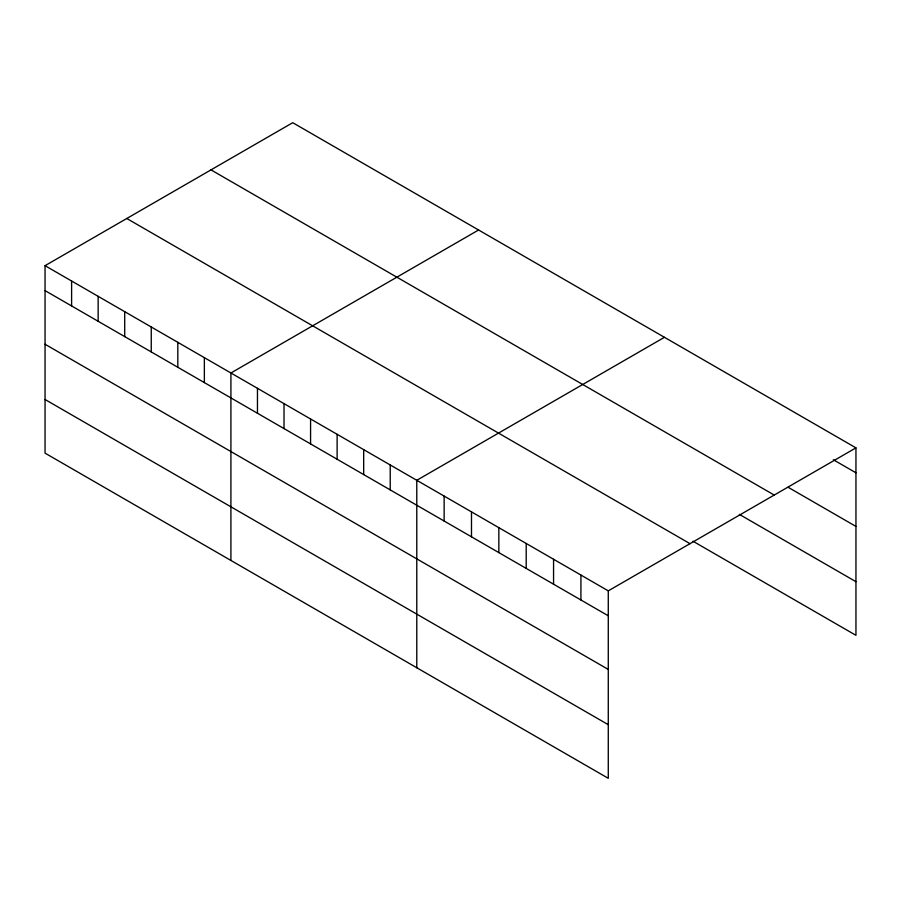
<?xml version="1.0" encoding="UTF-8"?>
<svg xmlns="http://www.w3.org/2000/svg" width="901" height="901" viewBox="0 0 901 901"><rect width="100%" height="100%" fill="white"/><g stroke="black" fill="none" stroke-linecap="round" stroke-linejoin="round"><path stroke-width="1.35" d="M45.05 265.682L608.276 590.853L608.276 778.306L45.05 453.135L45.05 265.682L292.724 122.694L855.95 447.865L855.95 635.318L693.004 541.242M478.589 229.992L230.915 372.991L230.915 560.445M664.454 337.301L416.78 480.301L416.78 667.754M608.276 590.853L855.95 447.865M833.346 459.747L855.95 472.8M788.15 487.283L855.95 526.432M210.992 169.872L774.218 495.054M739.383 514.392L855.95 581.686M126.782 218.493L690.008 543.675M45.05 290.618L608.276 615.788M45.05 344.25L608.276 669.42M45.05 399.503L608.276 724.686M580.92 575.063L580.92 599.998M553.563 559.273L553.563 584.208M526.207 543.472L526.207 568.407M498.85 527.682L498.85 552.617M471.493 511.892L471.493 536.816M444.137 496.091L444.137 521.026M390.223 464.972L390.223 489.907M363.677 449.644L363.677 474.568M337.12 434.305L337.12 459.24M310.575 418.976L310.575 443.911M284.018 403.648L284.018 428.583M257.461 388.32L257.461 413.255M204.358 357.663L204.358 382.598M177.812 342.335L177.812 367.27M151.255 326.995L151.255 351.931M124.71 311.667L124.71 336.602M98.153 296.339L98.153 321.274M71.607 281.011L71.607 305.946"/></g></svg>
